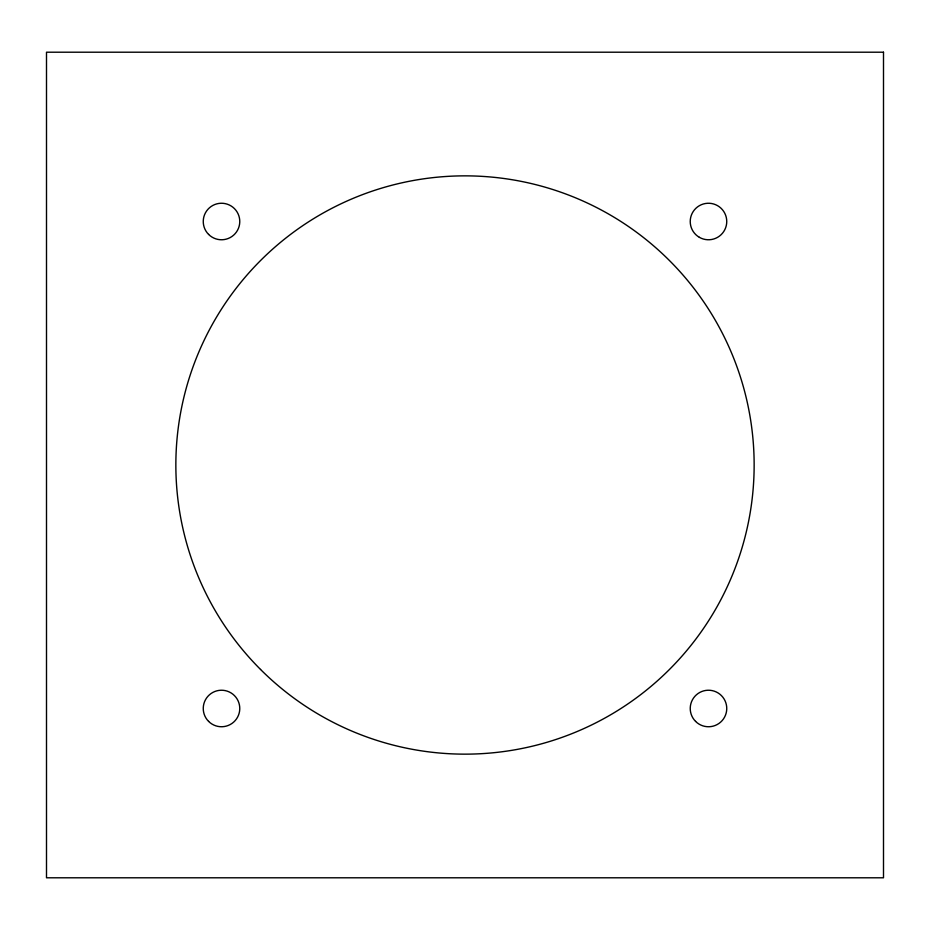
<?xml version="1.0" encoding="UTF-8"?>
<svg xmlns="http://www.w3.org/2000/svg" width="930" height="930" viewBox="0 0 930 930"><rect width="100%" height="100%" fill="white"/><g stroke="black" fill="none" stroke-linecap="round" stroke-linejoin="round"><path stroke-width="1.4" d="M883.5 52.208L46.5 52.208L46.5 877.792L883.5 877.792L883.5 52.208M699.36 237.324A18.263 18.263 0 0 0 726.749 221.514A18.263 18.263 0 0 0 699.36 205.693A18.263 18.263 0 0 0 699.36 237.324M208.599 234.418A18.263 18.263 0 0 0 239.15 226.234A18.263 18.263 0 0 0 216.783 203.868A18.263 18.263 0 0 0 208.599 234.418M260.54 669.461A289.149 289.149 0 0 0 744.291 539.842A289.149 289.149 0 0 0 390.158 185.709A289.149 289.149 0 0 0 260.54 669.461M208.599 721.401A18.263 18.263 0 0 0 239.15 713.217A18.263 18.263 0 0 0 216.783 690.851A18.263 18.263 0 0 0 208.599 721.401M695.582 721.401A18.263 18.263 0 0 0 726.132 713.217A18.263 18.263 0 0 0 703.766 690.851A18.263 18.263 0 0 0 695.582 721.401"/></g></svg>
